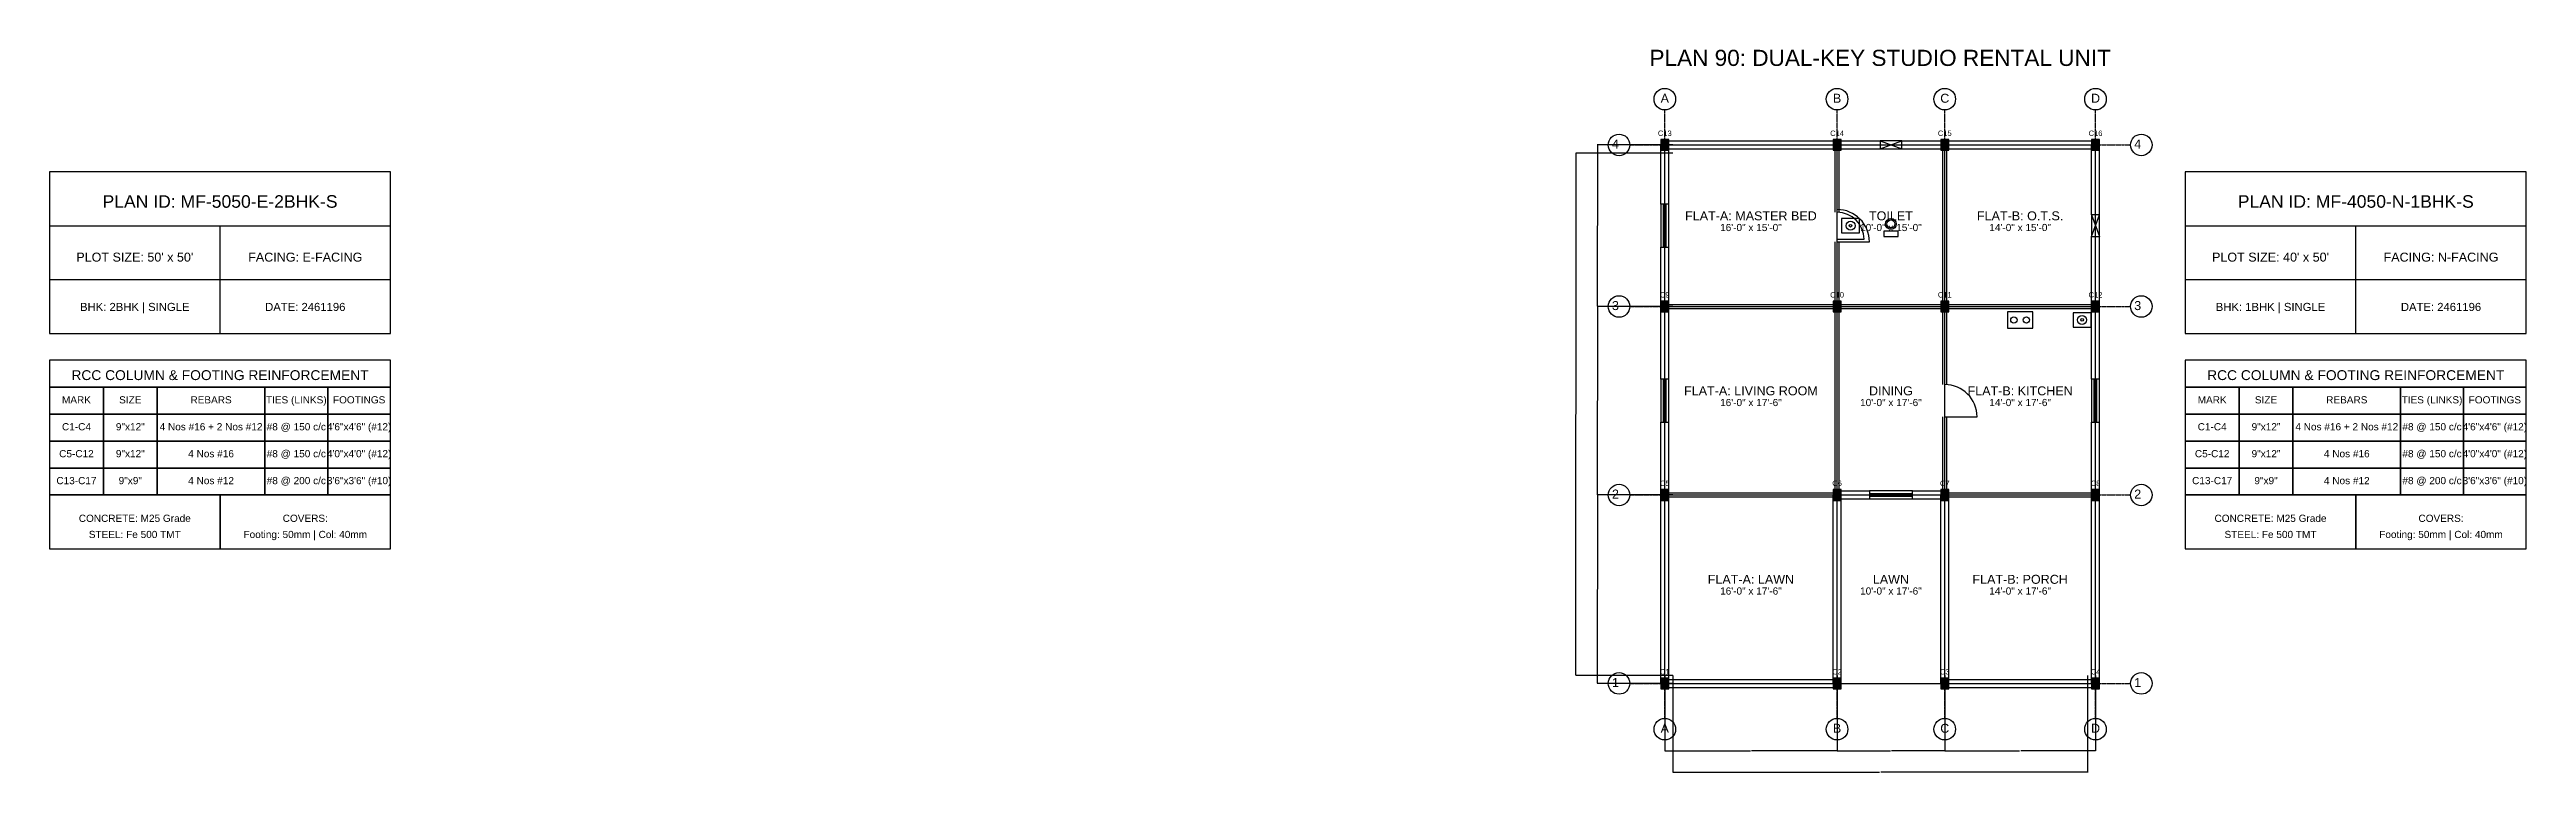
# Model space of a CAD drawing. Header units: inches. Extents: x -134 to 23580, y -99 to 23207.
# Drawn here: x 20700 to 23460, y 19901 to 20706 of the extents above; entities that cross this region are included whole.
import ezdxf
from ezdxf.enums import TextEntityAlignment as Align

# ---------------------------------------------------------------- set-up
doc = ezdxf.new("R2010")
doc.units = ezdxf.units.IN
doc.header["$MEASUREMENT"] = 0
doc.linetypes.add('CENTER', pattern=[2, 1.25, -0.25, 0.25, -0.25])
for name, color, linetype in [('A-COL-HATCH', 251, 'Continuous'), ('A-COLUMN', 1, 'Continuous'), ('A-DIM', 5, 'Continuous'), ('A-DOOR', 30, 'Continuous'), ('A-FIXTURE', 8, 'Continuous'), ('A-TEXT', 2, 'Continuous'), ('A-WALL-EXT', 7, 'Continuous'), ('A-WALL-INT', 9, 'Continuous'), ('A-WINDOW', 4, 'Continuous'), ('S-BEAM-FRAMING', 2, 'Continuous'), ('S-BUBBLE', 4, 'Continuous'), ('S-GRID-CENTER', 8, 'CENTER'), ('S-TABLE', 7, 'Continuous'), ('S-TEXT', 3, 'Continuous')]:
    doc.layers.add(name, color=color, linetype=linetype)
doc.styles.get("Standard").update_dxf_attribs({"font": 'arial.ttf'})
doc.dimstyles.get("Standard").update_dxf_attribs({"dimtxt": 0.18, "dimasz": 0.18, "dimexe": 0.18, "dimexo": 0.0625, "dimgap": 0.09, "dimtad": 0, "dimtih": 1, "dimtoh": 1, "dimdec": 4, "dimzin": 0, "dimdsep": 46, "dimtxsty": 'Standard', "dimcen": 0.09, "dimadec": 0, "dimazin": 0, "dimtfac": 1, "dimtdec": 4, "dimtofl": 0, "dimtmove": 0, "dimatfit": 3, "dimfxl": 1, "dimtolj": 1, "dimtzin": 0, "dimarcsym": 0})

# ---------------------------------------------------------------- blocks, each defined once
blk = doc.blocks.new('*D772')
at = {"layer": 'A-DIM', "color": 0, "lineweight": -2, "transparency": 16777216}
for p, q in [((22500, 20008.9), (22500, 19924.8)), ((22692, 20008.9), (22692, 19924.8)), ((22500.2, 19925), (22595.4, 19925)), ((22691.8, 19925), (22596.6, 19925))]:
    blk.add_line(p, q, dxfattribs=at)
at = {"layer": 'A-DIM', "color": 0, "transparency": 16777216}
for points in [[(22500.2, 19925), (22500.2, 19925), (22500, 19925)], [(22691.8, 19925), (22691.8, 19925), (22692, 19925)]]:
    blk.add_solid(points, dxfattribs=at)
at = {"layer": 'Defpoints', "color": 0, "transparency": 16777216}
for p in [(22500, 20009), (22692, 20009), (22692, 19925)]:
    blk.add_point(p, dxfattribs=at)
at = {"layer": 'A-DIM', "color": 0, "transparency": 16777216, "insert": (22596, 19925), "char_height": 0.18, "attachment_point": 5}
blk.add_mtext('\\A1;192.0000', dxfattribs=at)
blk = doc.blocks.new('*D773')
at = {"layer": 'A-DIM', "color": 0, "lineweight": -2, "transparency": 16777216}
for p, q in [((22692, 20008.9), (22692, 19924.8)), ((22812, 20008.9), (22812, 19924.8)), ((22692.2, 19925), (22751.4, 19925)), ((22811.8, 19925), (22752.6, 19925))]:
    blk.add_line(p, q, dxfattribs=at)
at = {"layer": 'A-DIM', "color": 0, "transparency": 16777216}
for points in [[(22692.2, 19925), (22692.2, 19925), (22692, 19925)], [(22811.8, 19925), (22811.8, 19925), (22812, 19925)]]:
    blk.add_solid(points, dxfattribs=at)
at = {"layer": 'Defpoints', "color": 0, "transparency": 16777216}
for p in [(22692, 20009), (22812, 20009), (22812, 19925)]:
    blk.add_point(p, dxfattribs=at)
at = {"layer": 'A-DIM', "color": 0, "transparency": 16777216, "insert": (22752, 19925), "char_height": 0.18, "attachment_point": 5}
blk.add_mtext('\\A1;120.0000', dxfattribs=at)
blk = doc.blocks.new('*D774')
at = {"layer": 'A-DIM', "color": 0, "lineweight": -2, "transparency": 16777216}
for p, q in [((22812, 20008.9), (22812, 19924.8)), ((22980, 20008.9), (22980, 19924.8)), ((22812.2, 19925), (22895.4, 19925)), ((22979.8, 19925), (22896.6, 19925))]:
    blk.add_line(p, q, dxfattribs=at)
at = {"layer": 'A-DIM', "color": 0, "transparency": 16777216}
for points in [[(22812.2, 19925), (22812.2, 19925), (22812, 19925)], [(22979.8, 19925), (22979.8, 19925), (22980, 19925)]]:
    blk.add_solid(points, dxfattribs=at)
at = {"layer": 'Defpoints', "color": 0, "transparency": 16777216}
for p in [(22812, 20009), (22980, 20009), (22980, 19925)]:
    blk.add_point(p, dxfattribs=at)
at = {"layer": 'A-DIM', "color": 0, "transparency": 16777216, "insert": (22896, 19925), "char_height": 0.18, "attachment_point": 5}
blk.add_mtext('\\A1;168.0000', dxfattribs=at)
blk = doc.blocks.new('*D775')
at = {"layer": 'A-DIM', "color": 0, "lineweight": -2, "transparency": 16777216}
for p, q in [((22509, 20008.9375), (22509, 19900.82)), ((22971, 20008.9375), (22971, 19900.82)), ((22509.18, 19901), (22739.393206, 19901)), ((22970.82, 19901), (22740.606794, 19901))]:
    blk.add_line(p, q, dxfattribs=at)
at = {"layer": 'A-DIM', "color": 0, "transparency": 16777216}
for points in [[(22509.18, 19901.03), (22509.18, 19900.97), (22509, 19901)], [(22970.82, 19901.03), (22970.82, 19900.97), (22971, 19901)]]:
    blk.add_solid(points, dxfattribs=at)
at = {"layer": 'Defpoints', "color": 0, "transparency": 16777216}
for p in [(22509, 20009), (22971, 20009), (22971, 19901)]:
    blk.add_point(p, dxfattribs=at)
at = {"layer": 'A-DIM', "color": 0, "transparency": 16777216, "insert": (22740, 19901), "char_height": 0.18, "attachment_point": 5}
blk.add_mtext('\\A1;462.0000', dxfattribs=at)
blk = doc.blocks.new('*D776')
at = {"layer": 'A-DIM', "color": 0, "lineweight": -2, "transparency": 16777216}
for p, q in [((22508.9, 20210), (22424.8, 20210)), ((22425, 20209.8), (22425, 20105.2)), ((22425, 20000.2), (22425, 20104.8)), ((22508.9, 20000), (22424.8, 20000))]:
    blk.add_line(p, q, dxfattribs=at)
at = {"layer": 'A-DIM', "color": 0, "transparency": 16777216}
for points in [[(22425, 20209.8), (22425, 20209.8), (22425, 20210)], [(22425, 20000.2), (22425, 20000.2), (22425, 20000)]]:
    blk.add_solid(points, dxfattribs=at)
at = {"layer": 'Defpoints', "color": 0, "transparency": 16777216}
for p in [(22425, 20210), (22509, 20210), (22509, 20000)]:
    blk.add_point(p, dxfattribs=at)
at = {"layer": 'A-DIM', "color": 0, "transparency": 16777216, "insert": (22425, 20105), "char_height": 0.18, "attachment_point": 5}
blk.add_mtext('\\A1;210.0000', dxfattribs=at)
blk = doc.blocks.new('*D777')
at = {"layer": 'A-DIM', "color": 0, "lineweight": -2, "transparency": 16777216}
for p, q in [((22508.9, 20420), (22424.8, 20420)), ((22425, 20419.8), (22425, 20315.2)), ((22425, 20210.2), (22425, 20314.8)), ((22508.9, 20210), (22424.8, 20210))]:
    blk.add_line(p, q, dxfattribs=at)
at = {"layer": 'A-DIM', "color": 0, "transparency": 16777216}
for points in [[(22425, 20419.8), (22425, 20419.8), (22425, 20420)], [(22425, 20210.2), (22425, 20210.2), (22425, 20210)]]:
    blk.add_solid(points, dxfattribs=at)
at = {"layer": 'Defpoints', "color": 0, "transparency": 16777216}
for p in [(22425, 20420), (22509, 20420), (22509, 20210)]:
    blk.add_point(p, dxfattribs=at)
at = {"layer": 'A-DIM', "color": 0, "transparency": 16777216, "insert": (22425, 20315), "char_height": 0.18, "attachment_point": 5}
blk.add_mtext('\\A1;210.0000', dxfattribs=at)
blk = doc.blocks.new('*D778')
at = {"layer": 'A-DIM', "color": 0, "lineweight": -2, "transparency": 16777216}
for p, q in [((22508.9, 20600), (22424.8, 20600)), ((22425, 20599.8), (22425, 20510.2)), ((22425, 20420.2), (22425, 20509.8)), ((22508.9, 20420), (22424.8, 20420))]:
    blk.add_line(p, q, dxfattribs=at)
at = {"layer": 'A-DIM', "color": 0, "transparency": 16777216}
for points in [[(22425, 20599.8), (22425, 20599.8), (22425, 20600)], [(22425, 20420.2), (22425, 20420.2), (22425, 20420)]]:
    blk.add_solid(points, dxfattribs=at)
at = {"layer": 'Defpoints', "color": 0, "transparency": 16777216}
for p in [(22425, 20600), (22509, 20600), (22509, 20420)]:
    blk.add_point(p, dxfattribs=at)
at = {"layer": 'A-DIM', "color": 0, "transparency": 16777216, "insert": (22425, 20510), "char_height": 0.18, "attachment_point": 5}
blk.add_mtext('\\A1;180.0000', dxfattribs=at)
blk = doc.blocks.new('*D779')
at = {"layer": 'A-DIM', "color": 0, "lineweight": -2, "transparency": 16777216}
for p, q in [((22508.9, 20591), (22400.8, 20591)), ((22401, 20590.8), (22401, 20300.2)), ((22401, 20009.2), (22401, 20299.8)), ((22508.9, 20009), (22400.8, 20009))]:
    blk.add_line(p, q, dxfattribs=at)
at = {"layer": 'A-DIM', "color": 0, "transparency": 16777216}
for points in [[(22401, 20590.8), (22401, 20590.8), (22401, 20591)], [(22401, 20009.2), (22401, 20009.2), (22401, 20009)]]:
    blk.add_solid(points, dxfattribs=at)
at = {"layer": 'Defpoints', "color": 0, "transparency": 16777216}
for p in [(22401, 20591), (22509, 20591), (22509, 20009)]:
    blk.add_point(p, dxfattribs=at)
at = {"layer": 'A-DIM', "color": 0, "transparency": 16777216, "insert": (22401, 20300), "char_height": 0.18, "attachment_point": 5}
blk.add_mtext('\\A1;582.0000', dxfattribs=at)

msp = doc.modelspace()

# ---------------------------------------------------------------- linework, layer by layer
at = {"layer": 'A-COL-HATCH'}
for points in [[(22495.5, 20594), (22504.5, 20594), (22495.5, 20606), (22504.5, 20606)], [(22687.5, 20594), (22696.5, 20594), (22687.5, 20606), (22696.5, 20606)], [(22807.5, 20594), (22816.5, 20594), (22807.5, 20606), (22816.5, 20606)], [(22975.5, 20594), (22984.5, 20594), (22975.5, 20606), (22984.5, 20606)], [(22495.5, 20414), (22504.5, 20414), (22495.5, 20426), (22504.5, 20426)], [(22687.5, 20414), (22696.5, 20414), (22687.5, 20426), (22696.5, 20426)], [(22807.5, 20414), (22816.5, 20414), (22807.5, 20426), (22816.5, 20426)], [(22975.5, 20414), (22984.5, 20414), (22975.5, 20426), (22984.5, 20426)], [(22495.5, 20204), (22504.5, 20204), (22495.5, 20216), (22504.5, 20216)], [(22687.5, 20204), (22696.5, 20204), (22687.5, 20216), (22696.5, 20216)], [(22807.5, 20204), (22816.5, 20204), (22807.5, 20216), (22816.5, 20216)], [(22975.5, 20204), (22984.5, 20204), (22975.5, 20216), (22984.5, 20216)], [(22495.5, 19994), (22504.5, 19994), (22495.5, 20006), (22504.5, 20006)], [(22687.5, 19994), (22696.5, 19994), (22687.5, 20006), (22696.5, 20006)], [(22807.5, 19994), (22816.5, 19994), (22807.5, 20006), (22816.5, 20006)], [(22975.5, 19994), (22984.5, 19994), (22975.5, 20006), (22984.5, 20006)]]:
    msp.add_solid(points, dxfattribs=at)
at = {"layer": 'A-COLUMN'}
for points in [[(22495.5, 20594), (22504.5, 20594), (22504.5, 20606), (22495.5, 20606)], [(22687.5, 20594), (22696.5, 20594), (22696.5, 20606), (22687.5, 20606)], [(22807.5, 20594), (22816.5, 20594), (22816.5, 20606), (22807.5, 20606)], [(22975.5, 20594), (22984.5, 20594), (22984.5, 20606), (22975.5, 20606)], [(22495.5, 20414), (22504.5, 20414), (22504.5, 20426), (22495.5, 20426)], [(22687.5, 20414), (22696.5, 20414), (22696.5, 20426), (22687.5, 20426)], [(22807.5, 20414), (22816.5, 20414), (22816.5, 20426), (22807.5, 20426)], [(22975.5, 20414), (22984.5, 20414), (22984.5, 20426), (22975.5, 20426)], [(22495.5, 20204), (22504.5, 20204), (22504.5, 20216), (22495.5, 20216)], [(22687.5, 20204), (22696.5, 20204), (22696.5, 20216), (22687.5, 20216)], [(22807.5, 20204), (22816.5, 20204), (22816.5, 20216), (22807.5, 20216)], [(22975.5, 20204), (22984.5, 20204), (22984.5, 20216), (22975.5, 20216)], [(22495.5, 19994), (22504.5, 19994), (22504.5, 20006), (22495.5, 20006)], [(22687.5, 19994), (22696.5, 19994), (22696.5, 20006), (22687.5, 20006)], [(22807.5, 19994), (22816.5, 19994), (22816.5, 20006), (22807.5, 20006)], [(22975.5, 19994), (22984.5, 19994), (22984.5, 20006), (22975.5, 20006)]]:
    msp.add_lwpolyline(points, close=True, dxfattribs=at)
at = {"layer": 'A-DOOR'}
for p, q in [((22692, 20495), (22722, 20495)), ((22692, 20492), (22728, 20492)), ((22812, 20297), (22848, 20297))]:
    msp.add_line(p, q, dxfattribs=at)
for centre, radius in [((22692, 20492), 36), ((22692, 20495), 30), ((22812, 20297), 36)]:
    msp.add_arc(centre, radius, 0, 90, dxfattribs=at)
at = {"layer": 'A-FIXTURE'}
for points in [[(22697, 20502), (22717, 20502), (22717, 20518), (22697, 20518)], [(22744, 20498), (22760, 20498), (22760, 20504), (22744, 20504)], [(22882, 20396), (22910, 20396), (22910, 20414), (22882, 20414)], [(22955, 20397), (22975, 20397), (22975, 20413), (22955, 20413)]]:
    msp.add_lwpolyline(points, close=True, dxfattribs=at)
for centre, radius in [((22707, 20510), 5), ((22707, 20510), 1.5), ((22752, 20512), 6), ((22752, 20512), 4.5), ((22889, 20405), 3.5), ((22903, 20405), 3.5), ((22965, 20405), 5), ((22965, 20405), 1.5)]:
    msp.add_circle(centre, radius, dxfattribs=at)
at = {"layer": 'A-WALL-EXT'}
for p, q in [((22495.5, 20534), (22495.5, 20600)), ((22500, 20604.5), (22692, 20604.5)), ((22500, 20595.5), (22692, 20595.5)), ((22504.5, 20534), (22504.5, 20600)), ((22692, 20604.5), (22740, 20604.5)), ((22692, 20595.5), (22740, 20595.5)), ((22764, 20604.5), (22812, 20604.5)), ((22764, 20595.5), (22812, 20595.5)), ((22812, 20604.5), (22980, 20604.5)), ((22812, 20595.5), (22980, 20595.5)), ((22975.5, 20522), (22975.5, 20600)), ((22984.5, 20522), (22984.5, 20600)), ((20700, 20510), (21080, 20510)), ((20890, 20390), (20890, 20510)), ((23080, 20510), (23460, 20510)), ((23270, 20390), (23270, 20510)), ((22495.5, 20420), (22495.5, 20486)), ((22504.5, 20420), (22504.5, 20486)), ((22975.5, 20420), (22975.5, 20498)), ((22984.5, 20420), (22984.5, 20498)), ((20700, 20450), (21080, 20450)), ((23080, 20450), (23460, 20450)), ((22495.5, 20339), (22495.5, 20420)), ((22504.5, 20339), (22504.5, 20420)), ((22975.5, 20339), (22975.5, 20420)), ((22984.5, 20339), (22984.5, 20420)), ((22495.5, 20210), (22495.5, 20291)), ((22504.5, 20210), (22504.5, 20291)), ((22975.5, 20210), (22975.5, 20291)), ((22984.5, 20210), (22984.5, 20291)), ((22495.5, 20000), (22495.5, 20210)), ((22504.5, 20000), (22504.5, 20210)), ((22687.5, 20000), (22687.5, 20210)), ((22692, 20214.5), (22728, 20214.5)), ((22692, 20205.5), (22728, 20205.5)), ((22696.5, 20000), (22696.5, 20210)), ((22776, 20214.5), (22812, 20214.5)), ((22776, 20205.5), (22812, 20205.5)), ((22807.5, 20000), (22807.5, 20210)), ((22816.5, 20000), (22816.5, 20210)), ((22975.5, 20000), (22975.5, 20210)), ((22984.5, 20000), (22984.5, 20210)), ((22500, 20004.5), (22692, 20004.5)), ((22500, 19995.5), (22692, 19995.5)), ((22812, 20004.5), (22980, 20004.5)), ((22812, 19995.5), (22980, 19995.5))]:
    msp.add_line(p, q, dxfattribs=at)
for points in [[(20700, 20390), (21080, 20390), (21080, 20570), (20700, 20570)], [(23080, 20390), (23460, 20390), (23460, 20570), (23080, 20570)]]:
    msp.add_lwpolyline(points, close=True, dxfattribs=at)
at = {"layer": 'A-WALL-INT'}
for p, q in [((22689.75, 20525), (22689.75, 20600)), ((22694.25, 20525), (22694.25, 20600)), ((22809.75, 20420), (22809.75, 20600)), ((22814.25, 20420), (22814.25, 20600)), ((22689.75, 20420), (22689.75, 20492)), ((22694.25, 20420), (22694.25, 20492)), ((22500, 20422.25), (22692, 20422.25)), ((22500, 20417.75), (22692, 20417.75)), ((22689.75, 20210), (22689.75, 20420)), ((22692, 20422.25), (22812, 20422.25)), ((22692, 20417.75), (22812, 20417.75)), ((22694.25, 20210), (22694.25, 20420)), ((22809.75, 20333), (22809.75, 20420)), ((22812, 20422.25), (22980, 20422.25)), ((22812, 20417.75), (22980, 20417.75)), ((22814.25, 20333), (22814.25, 20420)), ((22809.75, 20210), (22809.75, 20297)), ((22814.25, 20210), (22814.25, 20297)), ((22500, 20212.25), (22692, 20212.25)), ((22500, 20207.75), (22692, 20207.75)), ((22812, 20212.25), (22980, 20212.25)), ((22812, 20207.75), (22980, 20207.75))]:
    msp.add_line(p, q, dxfattribs=at)
at = {"layer": 'A-WINDOW'}
for p, q in [((22740, 20595.5), (22764, 20604.5)), ((22740, 20604.5), (22764, 20595.5)), ((22498.5, 20486), (22498.5, 20534)), ((22501.5, 20486), (22501.5, 20534)), ((22975.5, 20498), (22984.5, 20522)), ((22975.5, 20522), (22984.5, 20498)), ((22498.5, 20291), (22498.5, 20339)), ((22501.5, 20291), (22501.5, 20339)), ((22978.5, 20291), (22978.5, 20339)), ((22981.5, 20291), (22981.5, 20339)), ((22728, 20211.5), (22776, 20211.5)), ((22728, 20208.5), (22776, 20208.5))]:
    msp.add_line(p, q, dxfattribs=at)
for points in [[(22740, 20595.5), (22764, 20595.5), (22764, 20604.5), (22740, 20604.5)], [(22495.5, 20486), (22504.5, 20486), (22504.5, 20534), (22495.5, 20534)], [(22975.5, 20498), (22984.5, 20498), (22984.5, 20522), (22975.5, 20522)], [(22495.5, 20291), (22504.5, 20291), (22504.5, 20339), (22495.5, 20339)], [(22975.5, 20291), (22984.5, 20291), (22984.5, 20339), (22975.5, 20339)], [(22728, 20205.5), (22776, 20205.5), (22776, 20214.5), (22728, 20214.5)]]:
    msp.add_lwpolyline(points, close=True, dxfattribs=at)
at = {"layer": 'S-BEAM-FRAMING'}
for p, q in [((22500, 20000), (22500, 20600)), ((22500, 20600), (22980, 20600)), ((22692, 20000), (22692, 20600)), ((22812, 20000), (22812, 20600)), ((22980, 20000), (22980, 20600)), ((22500, 20420), (22980, 20420)), ((22500, 20210), (22980, 20210)), ((22500, 20000), (22980, 20000))]:
    msp.add_line(p, q, dxfattribs=at)
at = {"layer": 'S-BUBBLE'}
for centre in [(22500, 20651), (22692, 20651), (22812, 20651), (22980, 20651), (22449, 20600), (23031, 20600), (22449, 20420), (23031, 20420), (22449, 20210), (23031, 20210), (22449, 20000), (23031, 20000), (22500, 19949), (22692, 19949), (22812, 19949), (22980, 19949)]:
    msp.add_circle(centre, 12, dxfattribs=at)
at = {"layer": 'S-GRID-CENTER'}
for p, q in [((22500, 19961), (22500, 20639)), ((22692, 19961), (22692, 20639)), ((22812, 19961), (22812, 20639)), ((22980, 19961), (22980, 20639)), ((22461, 20600), (23019, 20600)), ((22461, 20420), (23019, 20420)), ((22461, 20210), (23019, 20210)), ((22461, 20000), (23019, 20000))]:
    msp.add_line(p, q, dxfattribs=at)
at = {"layer": 'S-TABLE'}
for points in [[(20700, 20330), (21080, 20330), (21080, 20360), (20700, 20360)], [(23080, 20330), (23460, 20330), (23460, 20360), (23080, 20360)], [(20700, 20300), (20760, 20300), (20760, 20330), (20700, 20330)], [(20760, 20300), (20820, 20300), (20820, 20330), (20760, 20330)], [(20820, 20300), (20940, 20300), (20940, 20330), (20820, 20330)], [(20940, 20300), (21010, 20300), (21010, 20330), (20940, 20330)], [(21010, 20300), (21080, 20300), (21080, 20330), (21010, 20330)], [(23080, 20300), (23140, 20300), (23140, 20330), (23080, 20330)], [(23140, 20300), (23200, 20300), (23200, 20330), (23140, 20330)], [(23200, 20300), (23320, 20300), (23320, 20330), (23200, 20330)], [(23320, 20300), (23390, 20300), (23390, 20330), (23320, 20330)], [(23390, 20300), (23460, 20300), (23460, 20330), (23390, 20330)], [(20700, 20270), (20760, 20270), (20760, 20300), (20700, 20300)], [(20760, 20270), (20820, 20270), (20820, 20300), (20760, 20300)], [(20820, 20270), (20940, 20270), (20940, 20300), (20820, 20300)], [(20940, 20270), (21010, 20270), (21010, 20300), (20940, 20300)], [(21010, 20270), (21080, 20270), (21080, 20300), (21010, 20300)], [(23080, 20270), (23140, 20270), (23140, 20300), (23080, 20300)], [(23140, 20270), (23200, 20270), (23200, 20300), (23140, 20300)], [(23200, 20270), (23320, 20270), (23320, 20300), (23200, 20300)], [(23320, 20270), (23390, 20270), (23390, 20300), (23320, 20300)], [(23390, 20270), (23460, 20270), (23460, 20300), (23390, 20300)], [(20700, 20240), (20760, 20240), (20760, 20270), (20700, 20270)], [(20760, 20240), (20820, 20240), (20820, 20270), (20760, 20270)], [(20820, 20240), (20940, 20240), (20940, 20270), (20820, 20270)], [(20940, 20240), (21010, 20240), (21010, 20270), (20940, 20270)], [(21010, 20240), (21080, 20240), (21080, 20270), (21010, 20270)], [(23080, 20240), (23140, 20240), (23140, 20270), (23080, 20270)], [(23140, 20240), (23200, 20240), (23200, 20270), (23140, 20270)], [(23200, 20240), (23320, 20240), (23320, 20270), (23200, 20270)], [(23320, 20240), (23390, 20240), (23390, 20270), (23320, 20270)], [(23390, 20240), (23460, 20240), (23460, 20270), (23390, 20270)], [(20700, 20210), (20760, 20210), (20760, 20240), (20700, 20240)], [(20760, 20210), (20820, 20210), (20820, 20240), (20760, 20240)], [(20820, 20210), (20940, 20210), (20940, 20240), (20820, 20240)], [(20940, 20210), (21010, 20210), (21010, 20240), (20940, 20240)], [(21010, 20210), (21080, 20210), (21080, 20240), (21010, 20240)], [(23080, 20210), (23140, 20210), (23140, 20240), (23080, 20240)], [(23140, 20210), (23200, 20210), (23200, 20240), (23140, 20240)], [(23200, 20210), (23320, 20210), (23320, 20240), (23200, 20240)], [(23320, 20210), (23390, 20210), (23390, 20240), (23320, 20240)], [(23390, 20210), (23460, 20210), (23460, 20240), (23390, 20240)], [(20700, 20150), (20890, 20150), (20890, 20210), (20700, 20210)], [(20890, 20150), (21080, 20150), (21080, 20210), (20890, 20210)], [(23080, 20150), (23270, 20150), (23270, 20210), (23080, 20210)], [(23270, 20150), (23460, 20150), (23460, 20210), (23270, 20210)]]:
    msp.add_lwpolyline(points, close=True, dxfattribs=at)

# ---------------------------------------------------------------- texts
at = {"layer": 'A-TEXT'}
for s, height, p in [('PLAN 90: DUAL-KEY STUDIO RENTAL UNIT', 18, (22740, 20688)), ('C13', 6, (22500, 20610)), ('C14', 6, (22692, 20610)), ('C15', 6, (22812, 20610)), ('C16', 6, (22980, 20610)), ('PLAN ID: MF-5050-E-2BHK-S', 14, (20890, 20530)), ('PLAN ID: MF-4050-N-1BHK-S', 14, (23270, 20530)), ('FLAT-A: MASTER BED', 10, (22596, 20516)), ('16\'-0" x 15\'-0"', 8, (22596, 20504)), ('10\'-0" x 15\'-0"', 8, (22752, 20504)), ('TOILET', 10, (22752, 20516)), ('FLAT-B: O.T.S.', 10, (22896, 20516)), ('14\'-0" x 15\'-0"', 8, (22896, 20504)), ("PLOT SIZE: 50' x 50'", 10, (20795, 20470)), ('FACING: E-FACING', 10, (20985, 20470)), ("PLOT SIZE: 40' x 50'", 10, (23175, 20470)), ('FACING: N-FACING', 10, (23365, 20470)), ('C9', 6, (22500, 20430)), ('C10', 6, (22692, 20430)), ('C11', 6, (22812, 20430)), ('C12', 6, (22980, 20430)), ('BHK: 2BHK | SINGLE', 9, (20795, 20415)), ('DATE: 2461196', 9, (20985, 20415)), ('BHK: 1BHK | SINGLE', 9, (23175, 20415)), ('DATE: 2461196', 9, (23365, 20415)), ('FLAT-A: LIVING ROOM', 10, (22596, 20321)), ('16\'-0" x 17\'-6"', 8, (22596, 20309)), ('10\'-0" x 17\'-6"', 8, (22752, 20309)), ('DINING', 10, (22752, 20321)), ('FLAT-B: KITCHEN', 10, (22896, 20321)), ('14\'-0" x 17\'-6"', 8, (22896, 20309)), ('C5', 6, (22500, 20220)), ('C6', 6, (22692, 20220)), ('C7', 6, (22812, 20220)), ('C8', 6, (22980, 20220)), ('FLAT-A: LAWN', 10, (22596, 20111)), ('16\'-0" x 17\'-6"', 8, (22596, 20099)), ('10\'-0" x 17\'-6"', 8, (22752, 20099)), ('LAWN', 10, (22752, 20111)), ('FLAT-B: PORCH', 10, (22896, 20111)), ('14\'-0" x 17\'-6"', 8, (22896, 20099)), ('C1', 6, (22500, 20010)), ('C2', 6, (22692, 20010)), ('C3', 6, (22812, 20010)), ('C4', 6, (22980, 20010))]:
    msp.add_text(s, height=height, dxfattribs=at).set_placement(p, align=Align.CENTER)
at = {"layer": 'S-TEXT'}
for s, height, p in [('A', 10, (22500, 20647)), ('B', 10, (22692, 20647)), ('C', 10, (22812, 20647)), ('D', 10, (22980, 20647)), ('4', 10, (22445, 20596)), ('4', 10, (23027, 20596)), ('3', 10, (22445, 20416)), ('3', 10, (23027, 20416)), ('RCC COLUMN & FOOTING REINFORCEMENT', 11, (20890, 20338)), ('RCC COLUMN & FOOTING REINFORCEMENT', 11, (23270, 20338)), ('MARK', 8, (20730, 20312)), ('SIZE', 8, (20790, 20312)), ('REBARS', 8, (20880, 20312)), ('TIES (LINKS)', 8, (20975, 20312)), ('FOOTINGS', 8, (21045, 20312)), ('MARK', 8, (23110, 20312)), ('SIZE', 8, (23170, 20312)), ('REBARS', 8, (23260, 20312)), ('TIES (LINKS)', 8, (23355, 20312)), ('FOOTINGS', 8, (23425, 20312)), ('C1-C4', 8, (20730, 20282)), ('9"x12"', 8, (20790, 20282)), ('4 Nos #16 + 2 Nos #12', 8, (20880, 20282)), ('#8 @ 150 c/c', 8, (20975, 20282)), ('4\'6"x4\'6" (#12)', 8, (21045, 20282)), ('C1-C4', 8, (23110, 20282)), ('9"x12"', 8, (23170, 20282)), ('4 Nos #16 + 2 Nos #12', 8, (23260, 20282)), ('#8 @ 150 c/c', 8, (23355, 20282)), ('4\'6"x4\'6" (#12)', 8, (23425, 20282)), ('C5-C12', 8, (20730, 20252)), ('9"x12"', 8, (20790, 20252)), ('4 Nos #16', 8, (20880, 20252)), ('#8 @ 150 c/c', 8, (20975, 20252)), ('4\'0"x4\'0" (#12)', 8, (21045, 20252)), ('C5-C12', 8, (23110, 20252)), ('9"x12"', 8, (23170, 20252)), ('4 Nos #16', 8, (23260, 20252)), ('#8 @ 150 c/c', 8, (23355, 20252)), ('4\'0"x4\'0" (#12)', 8, (23425, 20252)), ('C13-C17', 8, (20730, 20222)), ('9"x9"', 8, (20790, 20222)), ('4 Nos #12', 8, (20880, 20222)), ('#8 @ 200 c/c', 8, (20975, 20222)), ('3\'6"x3\'6" (#10)', 8, (21045, 20222)), ('2', 10, (22445, 20206)), ('2', 10, (23027, 20206)), ('C13-C17', 8, (23110, 20222)), ('9"x9"', 8, (23170, 20222)), ('4 Nos #12', 8, (23260, 20222)), ('#8 @ 200 c/c', 8, (23355, 20222)), ('3\'6"x3\'6" (#10)', 8, (23425, 20222)), ('CONCRETE: M25 Grade', 8, (20795, 20180)), ('COVERS:', 8, (20985, 20180)), ('CONCRETE: M25 Grade', 8, (23175, 20180)), ('COVERS:', 8, (23365, 20180)), ('STEEL: Fe 500 TMT', 8, (20795, 20162)), ('Footing: 50mm | Col: 40mm', 8, (20985, 20162)), ('STEEL: Fe 500 TMT', 8, (23175, 20162)), ('Footing: 50mm | Col: 40mm', 8, (23365, 20162)), ('1', 10, (22445, 19996)), ('1', 10, (23027, 19996)), ('A', 10, (22500, 19945)), ('B', 10, (22692, 19945)), ('C', 10, (22812, 19945)), ('D', 10, (22980, 19945))]:
    msp.add_text(s, height=height, dxfattribs=at).set_placement(p, align=Align.CENTER)

# ---------------------------------------------------------------- dimensions: what is measured, and where the dimension line sits
at = {"layer": 'A-DIM'}
for base, p1, p2, picture, middle in [((22425, 20600), (22509, 20420), (22509, 20600), '*D778', (22425, 20510)), ((22401, 20591), (22509, 20009), (22509, 20591), '*D779', (22401, 20300)), ((22425, 20420), (22509, 20210), (22509, 20420), '*D777', (22425, 20315)), ((22425, 20210), (22509, 20000), (22509, 20210), '*D776', (22425, 20105))]:
    dim = msp.add_linear_dim(base=base, p1=p1, p2=p2, angle=90, dimstyle='Standard', dxfattribs=at)
    dim.commit()
    dim.dimension.update_dxf_attribs({"geometry": picture, "text_midpoint": middle})
for base, p1, p2, picture, middle in [((22692, 19925), (22500, 20009), (22692, 20009), '*D772', (22596, 19925)), ((22971, 19901), (22509, 20009), (22971, 20009), '*D775', (22740, 19901)), ((22812, 19925), (22692, 20009), (22812, 20009), '*D773', (22752, 19925)), ((22980, 19925), (22812, 20009), (22980, 20009), '*D774', (22896, 19925))]:
    dim = msp.add_linear_dim(base=base, p1=p1, p2=p2, dimstyle='Standard', dxfattribs=at)
    dim.commit()
    dim.dimension.update_dxf_attribs({"geometry": picture, "text_midpoint": middle})

doc.saveas('drawing.dxf')
